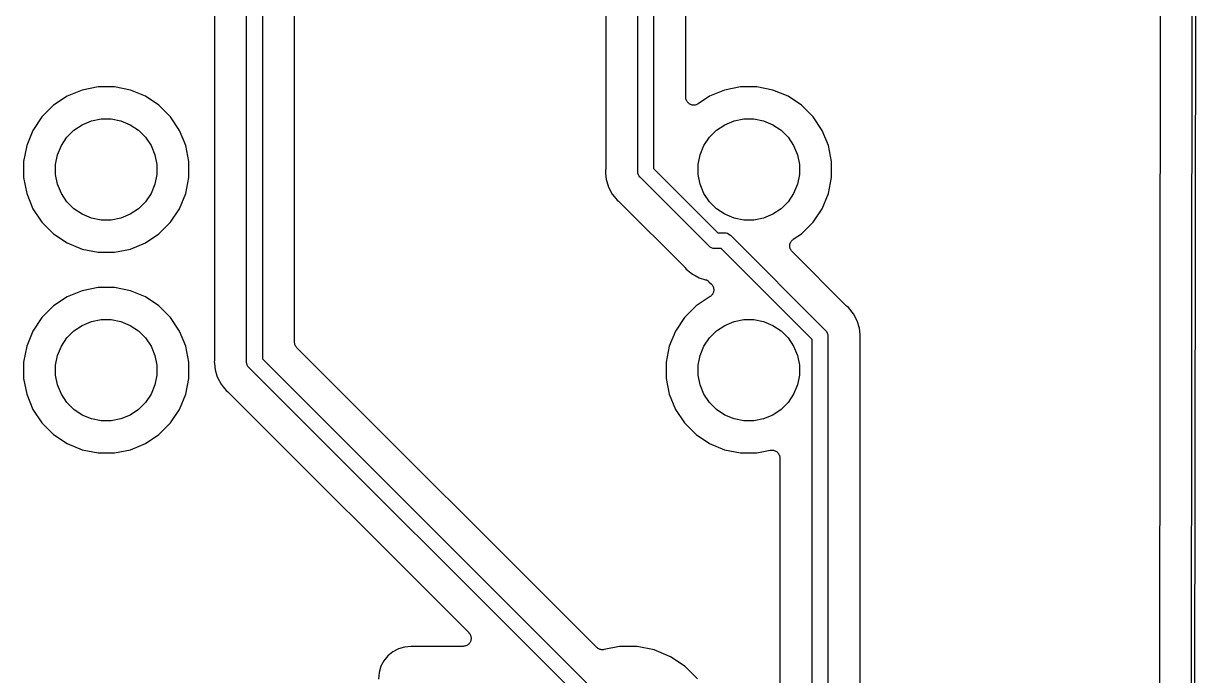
# Model space of a CAD drawing. Extents: x 20 to 116, y -135 to -20.
# Drawn here: x 97.45 to 116.03, y -80.59 to -70.27 of the extents above; entities that cross this region are included whole.
import ezdxf

# ---------------------------------------------------------------- set-up
doc = ezdxf.new("R2010")
doc.units = 0
doc.layers.add('BLACK', color=7, linetype='CONTINUOUS')

msp = doc.modelspace()

# ---------------------------------------------------------------- linework, layer by layer
at = {"layer": 'BLACK', "linetype": 'Continuous'}
for p, q in [((115.86, -134.975), (115.975, -20.025)), ((116.025, -20.0012), (115.91, -134.999)), ((115.466, -20.6601), (115.353, -134.34)), ((101.225, -61.8497), (101.225, -75.5782)), ((100.975, -75.6239), (100.975, -61.8954)), ((107.41, -65.5661), (107.41, -72.5682)), ((107.16, -72.6139), (107.16, -65.6118)), ((106.652, -65.8748), (106.652, -72.5827)), ((107.918, -71.4405), (107.918, -65.7832)), ((101.733, -75.3152), (101.733, -69.3347)), ((100.467, -69.5252), (100.467, -75.5927)), ((98.3735, -71.3273), (98.1354, -71.4259)), ((98.6262, -71.277), (98.3735, -71.3273)), ((98.8838, -71.277), (98.6262, -71.277)), ((99.1365, -71.3273), (98.8838, -71.277)), ((99.3746, -71.4259), (99.1365, -71.3273)), ((108.533, -71.3273), (108.295, -71.4259)), ((108.786, -71.277), (108.533, -71.3273)), ((109.044, -71.277), (108.786, -71.277)), ((109.297, -71.3273), (109.044, -71.277)), ((109.535, -71.4259), (109.297, -71.3273)), ((98.1354, -71.4259), (97.9212, -71.569)), ((99.5888, -71.569), (99.3746, -71.4259)), ((107.919, -71.4524), (107.918, -71.4405)), ((107.92, -71.4646), (107.919, -71.4524)), ((107.92, -71.4648), (107.92, -71.4646)), ((107.92, -71.4651), (107.92, -71.4648)), ((107.924, -71.4766), (107.92, -71.4651)), ((107.927, -71.4883), (107.924, -71.4766)), ((107.928, -71.4886), (107.927, -71.4883)), ((107.928, -71.4889), (107.928, -71.4886)), ((107.933, -71.4995), (107.928, -71.4889)), ((107.939, -71.5103), (107.933, -71.4995)), ((107.939, -71.5105), (107.939, -71.5103)), ((107.939, -71.5107), (107.939, -71.5105)), ((107.947, -71.5201), (107.939, -71.5107)), ((107.954, -71.5295), (107.947, -71.5201)), ((108.295, -71.4259), (108.116, -71.5461)), ((109.749, -71.569), (109.535, -71.4259)), ((97.9212, -71.569), (97.739, -71.7512)), ((99.771, -71.7512), (99.5888, -71.569)), ((107.955, -71.5297), (107.954, -71.5295)), ((107.955, -71.5299), (107.955, -71.5297)), ((107.964, -71.5378), (107.955, -71.5299)), ((107.974, -71.5454), (107.964, -71.5378)), ((107.974, -71.5456), (107.974, -71.5454)), ((107.974, -71.5457), (107.974, -71.5456)), ((107.985, -71.5515), (107.974, -71.5457)), ((107.995, -71.5573), (107.985, -71.5515)), ((107.996, -71.5574), (107.995, -71.5573)), ((107.996, -71.5575), (107.996, -71.5574)), ((108.007, -71.5611), (107.996, -71.5575)), ((108.019, -71.5647), (108.007, -71.5611)), ((108.019, -71.5648), (108.019, -71.5647)), ((108.019, -71.5649), (108.019, -71.5648)), ((108.032, -71.5661), (108.019, -71.5649)), ((108.044, -71.5674), (108.032, -71.5661)), ((108.056, -71.5664), (108.044, -71.5675)), ((108.044, -71.5675), (108.044, -71.5674)), ((108.044, -71.5674), (108.044, -71.5674)), ((108.068, -71.5653), (108.056, -71.5664)), ((108.069, -71.5652), (108.068, -71.5653)), ((108.08, -71.5618), (108.069, -71.5652)), ((108.069, -71.5652), (108.069, -71.5652)), ((108.092, -71.5584), (108.08, -71.5618)), ((108.093, -71.5582), (108.092, -71.5583)), ((108.092, -71.5583), (108.092, -71.5584)), ((108.103, -71.5526), (108.093, -71.5582)), ((108.114, -71.547), (108.103, -71.5526)), ((108.115, -71.5467), (108.114, -71.547)), ((108.116, -71.5461), (108.115, -71.5467)), ((108.115, -71.5467), (108.115, -71.5467)), ((108.115, -71.5467), (108.115, -71.5467)), ((109.931, -71.7512), (109.749, -71.569)), ((97.739, -71.7512), (97.5959, -71.9654)), ((98.245, -71.9636), (98.3761, -71.876)), ((98.3761, -71.876), (98.5216, -71.8157)), ((98.5216, -71.8157), (98.6762, -71.785)), ((98.6762, -71.785), (98.8338, -71.785)), ((98.8338, -71.785), (98.9884, -71.8157)), ((98.9884, -71.8157), (99.1339, -71.876)), ((99.1339, -71.876), (99.265, -71.9636)), ((99.9141, -71.9654), (99.771, -71.7512)), ((108.405, -71.9636), (108.536, -71.876)), ((108.536, -71.876), (108.682, -71.8157)), ((108.682, -71.8157), (108.836, -71.785)), ((108.836, -71.785), (108.994, -71.785)), ((108.994, -71.785), (109.148, -71.8157)), ((109.148, -71.8157), (109.294, -71.876)), ((109.294, -71.876), (109.425, -71.9636)), ((110.074, -71.9654), (109.931, -71.7512)), ((97.5959, -71.9654), (97.4973, -72.2035)), ((98.046, -72.2061), (98.1336, -72.075)), ((98.1336, -72.075), (98.245, -71.9636)), ((99.265, -71.9636), (99.3764, -72.075)), ((99.3764, -72.075), (99.464, -72.2061)), ((100.013, -72.2035), (99.9141, -71.9654)), ((108.206, -72.2061), (108.294, -72.075)), ((108.294, -72.075), (108.405, -71.9636)), ((109.425, -71.9636), (109.536, -72.075)), ((109.536, -72.075), (109.624, -72.2061)), ((110.173, -72.2035), (110.074, -71.9654)), ((97.4973, -72.2035), (97.447, -72.4562)), ((97.9857, -72.3516), (98.046, -72.2061)), ((99.464, -72.2061), (99.5243, -72.3516)), ((100.063, -72.4562), (100.013, -72.2035)), ((108.146, -72.3516), (108.206, -72.2061)), ((109.624, -72.2061), (109.684, -72.3516)), ((110.223, -72.4562), (110.173, -72.2035)), ((97.955, -72.5062), (97.9857, -72.3516)), ((99.5243, -72.3516), (99.555, -72.5062)), ((108.115, -72.5062), (108.146, -72.3516)), ((109.684, -72.3516), (109.715, -72.5062)), ((97.447, -72.4562), (97.447, -72.7138)), ((97.955, -72.6638), (97.955, -72.5062)), ((99.555, -72.5062), (99.555, -72.6638)), ((100.063, -72.7138), (100.063, -72.4562)), ((106.651, -72.5951), (106.649, -72.62)), ((106.649, -72.62), (106.651, -72.6449)), ((106.652, -72.5844), (106.651, -72.5898)), ((106.651, -72.5898), (106.651, -72.5951)), ((106.652, -72.5827), (106.652, -72.5844)), ((107.159, -72.62), (107.16, -72.6139)), ((107.16, -72.6261), (107.159, -72.62)), ((107.161, -72.635), (107.16, -72.6261)), ((107.162, -72.6445), (107.161, -72.635)), ((107.41, -72.5682), (108.427, -73.585)), ((108.115, -72.6638), (108.115, -72.5062)), ((109.715, -72.5062), (109.715, -72.6638)), ((110.223, -72.7138), (110.223, -72.4562)), ((97.447, -72.7138), (97.4973, -72.9665)), ((97.9857, -72.8184), (97.955, -72.6638)), ((98.046, -72.9639), (97.9857, -72.8184)), ((99.5243, -72.8184), (99.464, -72.9639)), ((99.555, -72.6638), (99.5243, -72.8184)), ((100.013, -72.9665), (100.063, -72.7138)), ((106.651, -72.6449), (106.661, -72.7441)), ((106.661, -72.7441), (106.671, -72.7756)), ((106.671, -72.7756), (106.671, -72.7756)), ((106.671, -72.7756), (106.697, -72.8634)), ((107.169, -72.6681), (107.162, -72.6445)), ((107.181, -72.6898), (107.169, -72.6681)), ((107.192, -72.7041), (107.181, -72.6898)), ((107.196, -72.7088), (107.192, -72.7041)), ((107.201, -72.7127), (107.196, -72.7088)), ((108.282, -73.7941), (107.201, -72.7127)), ((108.146, -72.8184), (108.115, -72.6638)), ((108.206, -72.9639), (108.146, -72.8184)), ((109.684, -72.8184), (109.624, -72.9639)), ((109.715, -72.6638), (109.684, -72.8184)), ((110.173, -72.9665), (110.223, -72.7138)), ((97.4973, -72.9665), (97.5959, -73.2046)), ((98.1336, -73.095), (98.046, -72.9639)), ((99.464, -72.9639), (99.3764, -73.095)), ((99.9141, -73.2046), (100.013, -72.9665)), ((106.697, -72.8634), (106.756, -72.9734)), ((106.756, -72.9734), (106.788, -73.0124)), ((108.294, -73.095), (108.206, -72.9639)), ((109.624, -72.9639), (109.536, -73.095)), ((110.074, -73.2046), (110.173, -72.9665)), ((98.245, -73.2064), (98.1336, -73.095)), ((99.3764, -73.095), (99.265, -73.2064)), ((106.788, -73.0124), (106.788, -73.0125)), ((106.788, -73.0125), (106.835, -73.0698)), ((106.835, -73.0698), (106.855, -73.0856)), ((106.855, -73.0856), (106.856, -73.0868)), ((106.856, -73.0868), (106.86, -73.0906)), ((106.86, -73.0906), (106.864, -73.094)), ((106.864, -73.094), (107.901, -74.1312)), ((108.405, -73.2064), (108.294, -73.095)), ((109.536, -73.095), (109.425, -73.2064)), ((97.5959, -73.2046), (97.739, -73.4188)), ((98.3761, -73.294), (98.245, -73.2064)), ((98.5216, -73.3543), (98.3761, -73.294)), ((98.6762, -73.385), (98.5216, -73.3543)), ((98.9884, -73.3543), (98.8338, -73.385)), ((99.1339, -73.294), (98.9884, -73.3543)), ((99.265, -73.2064), (99.1339, -73.294)), ((99.771, -73.4188), (99.9141, -73.2046)), ((108.536, -73.294), (108.405, -73.2064)), ((108.682, -73.3543), (108.536, -73.294)), ((108.836, -73.385), (108.682, -73.3543)), ((109.148, -73.3543), (108.994, -73.385)), ((109.294, -73.294), (109.148, -73.3543)), ((109.425, -73.2064), (109.294, -73.294)), ((109.931, -73.4188), (110.074, -73.2046)), ((97.739, -73.4188), (97.9212, -73.601)), ((98.8338, -73.385), (98.6762, -73.385)), ((99.5888, -73.601), (99.771, -73.4188)), ((108.994, -73.385), (108.836, -73.385)), ((109.749, -73.601), (109.931, -73.4188)), ((97.9212, -73.601), (98.1354, -73.7441)), ((98.1354, -73.7441), (98.3735, -73.8427)), ((99.1365, -73.8427), (99.3746, -73.7441)), ((99.3746, -73.7441), (99.5888, -73.601)), ((108.427, -73.585), (108.524, -73.585)), ((108.524, -73.585), (108.53, -73.5844)), ((108.53, -73.5844), (108.536, -73.585)), ((108.536, -73.585), (108.536, -73.585)), ((108.536, -73.585), (108.555, -73.5868)), ((108.555, -73.5868), (108.578, -73.594)), ((108.578, -73.594), (108.6, -73.6056)), ((108.6, -73.6056), (108.619, -73.6212)), ((108.619, -73.6212), (108.623, -73.626)), ((108.623, -73.626), (110.124, -75.1273)), ((109.568, -73.7565), (109.571, -73.745)), ((109.571, -73.745), (109.572, -73.7446)), ((109.572, -73.7443), (109.578, -73.7337)), ((109.572, -73.7446), (109.572, -73.7443)), ((109.578, -73.7337), (109.583, -73.7232)), ((109.583, -73.7229), (109.584, -73.7225)), ((109.583, -73.7232), (109.583, -73.7229)), ((109.584, -73.7225), (109.591, -73.7132)), ((109.591, -73.7132), (109.599, -73.704)), ((109.599, -73.7038), (109.6, -73.7035)), ((109.599, -73.704), (109.599, -73.7038)), ((109.6, -73.7035), (109.609, -73.6959)), ((109.609, -73.6959), (109.618, -73.6883)), ((109.618, -73.6883), (109.749, -73.601)), ((98.3735, -73.8427), (98.6262, -73.893)), ((98.6262, -73.893), (98.8838, -73.893)), ((98.8838, -73.893), (99.1365, -73.8427)), ((108.286, -73.7988), (108.282, -73.7941)), ((108.291, -73.8027), (108.286, -73.7988)), ((108.305, -73.8144), (108.291, -73.8027)), ((108.312, -73.8182), (108.305, -73.8144)), ((108.327, -73.826), (108.312, -73.8182)), ((108.35, -73.8332), (108.327, -73.826)), ((108.369, -73.835), (108.35, -73.8332)), ((108.375, -73.8356), (108.369, -73.835)), ((108.369, -73.835), (108.369, -73.835)), ((108.381, -73.835), (108.375, -73.8356)), ((108.478, -73.835), (108.381, -73.835)), ((109.915, -75.2718), (108.478, -73.835)), ((109.562, -73.7926), (109.563, -73.7807)), ((109.562, -73.7929), (109.562, -73.7926)), ((109.562, -73.7933), (109.562, -73.7929)), ((109.563, -73.8053), (109.562, -73.7933)), ((109.563, -73.7807), (109.564, -73.7687)), ((109.564, -73.8173), (109.563, -73.8053)), ((109.564, -73.7679), (109.568, -73.7565)), ((109.564, -73.7683), (109.564, -73.7679)), ((109.564, -73.7687), (109.564, -73.7683)), ((109.564, -73.8176), (109.564, -73.8173)), ((109.564, -73.818), (109.564, -73.8176)), ((109.567, -73.8295), (109.564, -73.818)), ((109.571, -73.8411), (109.567, -73.8295)), ((109.571, -73.8414), (109.571, -73.8411)), ((109.571, -73.8418), (109.571, -73.8414)), ((109.577, -73.8524), (109.571, -73.8418)), ((109.582, -73.8631), (109.577, -73.8524)), ((109.582, -73.8634), (109.582, -73.8631)), ((109.583, -73.8637), (109.582, -73.8634)), ((109.59, -73.873), (109.583, -73.8637)), ((109.598, -73.8824), (109.59, -73.873)), ((109.598, -73.883), (109.598, -73.8824)), ((109.599, -73.8837), (109.598, -73.883)), ((109.598, -73.883), (109.598, -73.883)), ((109.598, -73.883), (109.598, -73.883)), ((110.461, -74.746), (109.599, -73.8837)), ((107.901, -74.1312), (107.902, -74.1325)), ((107.902, -74.1325), (107.906, -74.1367)), ((107.906, -74.1367), (107.909, -74.1404)), ((107.909, -74.1404), (107.925, -74.1598)), ((107.925, -74.1598), (107.945, -74.1756)), ((107.945, -74.1756), (108.022, -74.2389)), ((108.022, -74.2389), (108.066, -74.2625)), ((108.066, -74.2625), (108.066, -74.2625)), ((108.066, -74.2625), (108.132, -74.2976)), ((108.132, -74.2976), (108.232, -74.328)), ((98.6262, -74.452), (98.3735, -74.5023)), ((98.8838, -74.452), (98.6262, -74.452)), ((99.1365, -74.5023), (98.8838, -74.452)), ((108.232, -74.328), (108.233, -74.3285)), ((108.233, -74.3285), (108.238, -74.3307)), ((108.238, -74.3307), (108.244, -74.3323)), ((108.244, -74.3323), (108.25, -74.3355)), ((108.25, -74.3355), (108.256, -74.3383)), ((108.256, -74.3383), (108.261, -74.3414)), ((108.261, -74.3414), (108.265, -74.344)), ((108.265, -74.344), (108.271, -74.3484)), ((108.271, -74.3484), (108.276, -74.3523)), ((108.276, -74.3523), (108.28, -74.3562)), ((108.28, -74.3562), (108.285, -74.3597)), ((108.285, -74.3597), (108.324, -74.3992)), ((108.324, -74.3992), (108.325, -74.3999)), ((108.325, -74.3999), (108.325, -74.3999)), ((108.325, -74.3999), (108.325, -74.3999)), ((108.325, -74.3999), (108.325, -74.4005)), ((108.325, -74.4005), (108.333, -74.41)), ((108.333, -74.41), (108.34, -74.4192)), ((108.34, -74.4192), (108.34, -74.4196)), ((108.34, -74.4196), (108.341, -74.4199)), ((108.341, -74.4199), (108.346, -74.4305)), ((108.346, -74.4305), (108.352, -74.4411)), ((108.352, -74.4411), (108.352, -74.4415)), ((108.352, -74.4415), (108.352, -74.4419)), ((108.352, -74.4419), (108.355, -74.4534)), ((108.355, -74.4534), (108.359, -74.4649)), ((108.359, -74.4649), (108.359, -74.4653)), ((108.359, -74.4653), (108.359, -74.4657)), ((108.359, -74.4657), (108.36, -74.4776)), ((108.36, -74.4776), (108.361, -74.4896)), ((108.361, -74.4904), (108.36, -74.5024)), ((108.361, -74.4896), (108.361, -74.49)), ((108.361, -74.49), (108.361, -74.4904)), ((98.1354, -74.6009), (97.9212, -74.744)), ((98.3735, -74.5023), (98.1354, -74.6009)), ((99.3746, -74.6009), (99.1365, -74.5023)), ((99.5888, -74.744), (99.3746, -74.6009)), ((108.305, -74.5946), (108.081, -74.744)), ((108.314, -74.587), (108.305, -74.5946)), ((108.323, -74.5794), (108.314, -74.587)), ((108.324, -74.5792), (108.323, -74.5794)), ((108.332, -74.5695), (108.324, -74.5789)), ((108.324, -74.5789), (108.324, -74.5792)), ((108.339, -74.5604), (108.332, -74.5695)), ((108.34, -74.5598), (108.339, -74.5601)), ((108.339, -74.5601), (108.339, -74.5604)), ((108.345, -74.5491), (108.34, -74.5598)), ((108.351, -74.5386), (108.345, -74.5491)), ((108.355, -74.5264), (108.351, -74.5379)), ((108.351, -74.5379), (108.351, -74.5383)), ((108.351, -74.5383), (108.351, -74.5386)), ((108.359, -74.515), (108.355, -74.5264)), ((108.36, -74.5024), (108.359, -74.5142)), ((108.359, -74.5142), (108.359, -74.5146)), ((108.359, -74.5146), (108.359, -74.515)), ((97.9212, -74.744), (97.739, -74.9262)), ((99.771, -74.9262), (99.5888, -74.744)), ((108.081, -74.744), (107.899, -74.9262)), ((110.465, -74.7494), (110.461, -74.746)), ((110.469, -74.7532), (110.465, -74.7494)), ((110.47, -74.7544), (110.469, -74.7532)), ((110.49, -74.7702), (110.47, -74.7544)), ((110.569, -74.8666), (110.49, -74.7702)), ((110.628, -74.9766), (110.569, -74.8666)), ((97.739, -74.9262), (97.5959, -75.1404)), ((98.245, -75.1386), (98.3761, -75.051)), ((98.3761, -75.051), (98.5216, -74.9907)), ((98.5216, -74.9907), (98.6762, -74.96)), ((98.6762, -74.96), (98.8338, -74.96)), ((98.8338, -74.96), (98.9884, -74.9907)), ((98.9884, -74.9907), (99.1339, -75.051)), ((99.1339, -75.051), (99.265, -75.1386)), ((99.9141, -75.1404), (99.771, -74.9262)), ((107.899, -74.9262), (107.756, -75.1404)), ((108.405, -75.1386), (108.536, -75.051)), ((108.536, -75.051), (108.682, -74.9907)), ((108.682, -74.9907), (108.836, -74.96)), ((108.836, -74.96), (108.994, -74.96)), ((108.994, -74.96), (109.148, -74.9907)), ((109.148, -74.9907), (109.294, -75.051)), ((109.294, -75.051), (109.425, -75.1386)), ((110.664, -75.0959), (110.628, -74.9766)), ((97.5959, -75.1404), (97.4973, -75.3785)), ((98.1336, -75.25), (98.245, -75.1386)), ((99.265, -75.1386), (99.3764, -75.25)), ((100.013, -75.3785), (99.9141, -75.1404)), ((107.756, -75.1404), (107.657, -75.3785)), ((108.294, -75.25), (108.405, -75.1386)), ((109.425, -75.1386), (109.536, -75.25)), ((110.124, -75.1273), (110.129, -75.1312)), ((110.129, -75.1312), (110.144, -75.1502)), ((110.144, -75.1502), (110.156, -75.1719)), ((110.156, -75.1719), (110.163, -75.1955)), ((110.163, -75.1955), (110.165, -75.2139)), ((110.165, -75.2139), (110.165, -75.2139)), ((110.165, -75.2139), (110.166, -75.22)), ((110.166, -75.22), (110.165, -75.2261)), ((110.165, -75.2261), (110.165, -99.7403)), ((110.674, -75.1949), (110.664, -75.0959)), ((110.674, -75.1951), (110.674, -75.1949)), ((110.676, -75.22), (110.674, -75.1951)), ((110.674, -75.2449), (110.676, -75.22)), ((97.4973, -75.3785), (97.447, -75.6312)), ((97.9857, -75.5266), (98.046, -75.3811)), ((98.046, -75.3811), (98.1336, -75.25)), ((99.3764, -75.25), (99.464, -75.3811)), ((99.464, -75.3811), (99.5243, -75.5266)), ((100.063, -75.6312), (100.013, -75.3785)), ((101.734, -75.3269), (101.733, -75.3152)), ((101.735, -75.3386), (101.734, -75.3269)), ((101.735, -75.3392), (101.735, -75.3386)), ((101.735, -75.3399), (101.735, -75.3392)), ((101.739, -75.3511), (101.735, -75.3399)), ((101.742, -75.3624), (101.739, -75.3511)), ((101.742, -75.363), (101.742, -75.3624)), ((101.743, -75.3636), (101.742, -75.363)), ((101.748, -75.3739), (101.743, -75.3636)), ((101.753, -75.3844), (101.748, -75.3739)), ((101.754, -75.3849), (101.753, -75.3844)), ((101.754, -75.3855), (101.754, -75.3849)), ((101.762, -75.3946), (101.754, -75.3855)), ((101.769, -75.4037), (101.762, -75.3946)), ((101.77, -75.4047), (101.769, -75.4037)), ((101.77, -75.405), (101.77, -75.4047)), ((101.77, -75.4047), (101.77, -75.4047)), ((101.77, -75.4047), (101.77, -75.4047)), ((106.511, -80.1461), (101.77, -75.405)), ((107.657, -75.3785), (107.607, -75.6312)), ((108.146, -75.5266), (108.206, -75.3811)), ((108.206, -75.3811), (108.294, -75.25)), ((109.536, -75.25), (109.624, -75.3811)), ((109.624, -75.3811), (109.684, -75.5266)), ((109.915, -99.6946), (109.915, -75.2718)), ((110.673, -75.2556), (110.674, -75.2502)), ((110.673, -75.2573), (110.673, -75.2556)), ((110.673, -99.55), (110.673, -75.2573)), ((110.674, -75.2502), (110.674, -75.2449)), ((97.955, -75.6812), (97.9857, -75.5266)), ((99.5243, -75.5266), (99.555, -75.6812)), ((100.466, -75.6051), (100.464, -75.63)), ((100.467, -75.5945), (100.466, -75.5998)), ((100.466, -75.5998), (100.466, -75.6051)), ((100.467, -75.5927), (100.467, -75.5945)), ((101.225, -75.5782), (106.467, -80.8203)), ((108.115, -75.6812), (108.146, -75.5266)), ((109.684, -75.5266), (109.715, -75.6812)), ((97.447, -75.6312), (97.447, -75.8888)), ((97.955, -75.8388), (97.955, -75.6812)), ((99.555, -75.6812), (99.555, -75.8388)), ((100.063, -75.8888), (100.063, -75.6312)), ((100.464, -75.63), (100.466, -75.6549)), ((100.466, -75.6549), (100.466, -75.655)), ((100.466, -75.655), (100.476, -75.7541)), ((100.476, -75.7541), (100.505, -75.8501)), ((100.974, -75.63), (100.975, -75.6239)), ((100.975, -75.6361), (100.974, -75.63)), ((100.977, -75.6545), (100.975, -75.6361)), ((100.975, -75.6361), (100.975, -75.6361)), ((100.984, -75.6781), (100.977, -75.6545)), ((100.996, -75.6998), (100.984, -75.6781)), ((101.011, -75.7188), (100.996, -75.6998)), ((101.016, -75.7227), (101.011, -75.7188)), ((106.29, -80.9971), (101.016, -75.7227)), ((107.607, -75.6312), (107.607, -75.8888)), ((108.115, -75.8388), (108.115, -75.6812)), ((109.715, -75.6812), (109.715, -75.8388)), ((97.447, -75.8888), (97.4973, -76.1415)), ((97.9857, -75.9934), (97.955, -75.8388)), ((99.555, -75.8388), (99.5243, -75.9934)), ((100.013, -76.1415), (100.063, -75.8888)), ((100.505, -75.8501), (100.505, -75.8503)), ((100.505, -75.8503), (100.512, -75.8734)), ((100.512, -75.8734), (100.571, -75.9834)), ((100.571, -75.9834), (100.603, -76.0223)), ((107.607, -75.8888), (107.657, -76.1415)), ((108.146, -75.9934), (108.115, -75.8388)), ((109.715, -75.8388), (109.684, -75.9934)), ((97.4973, -76.1415), (97.5959, -76.3796)), ((98.046, -76.1389), (97.9857, -75.9934)), ((98.1336, -76.27), (98.046, -76.1389)), ((99.464, -76.1389), (99.3764, -76.27)), ((99.5243, -75.9934), (99.464, -76.1389)), ((99.9141, -76.3796), (100.013, -76.1415)), ((100.603, -76.0223), (100.603, -76.0223)), ((100.603, -76.0223), (100.65, -76.0798)), ((100.65, -76.0798), (100.67, -76.0956)), ((100.67, -76.0956), (100.671, -76.0968)), ((100.671, -76.0968), (100.675, -76.1006)), ((100.675, -76.1006), (100.679, -76.104)), ((100.679, -76.104), (104.487, -79.9121)), ((107.657, -76.1415), (107.756, -76.3796)), ((108.206, -76.1389), (108.146, -75.9934)), ((108.294, -76.27), (108.206, -76.1389)), ((109.624, -76.1389), (109.536, -76.27)), ((109.684, -75.9934), (109.624, -76.1389)), ((98.245, -76.3814), (98.1336, -76.27)), ((99.3764, -76.27), (99.265, -76.3814)), ((108.405, -76.3814), (108.294, -76.27)), ((109.536, -76.27), (109.425, -76.3814)), ((97.5959, -76.3796), (97.739, -76.5938)), ((98.3761, -76.469), (98.245, -76.3814)), ((98.5216, -76.5293), (98.3761, -76.469)), ((98.6762, -76.56), (98.5216, -76.5293)), ((98.9884, -76.5293), (98.8338, -76.56)), ((99.1339, -76.469), (98.9884, -76.5293)), ((99.265, -76.3814), (99.1339, -76.469)), ((99.771, -76.5938), (99.9141, -76.3796)), ((107.756, -76.3796), (107.899, -76.5938)), ((108.536, -76.469), (108.405, -76.3814)), ((108.682, -76.5293), (108.536, -76.469)), ((108.836, -76.56), (108.682, -76.5293)), ((109.148, -76.5293), (108.994, -76.56)), ((109.294, -76.469), (109.148, -76.5293)), ((109.425, -76.3814), (109.294, -76.469)), ((97.739, -76.5938), (97.9212, -76.776)), ((98.8338, -76.56), (98.6762, -76.56)), ((99.5888, -76.776), (99.771, -76.5938)), ((107.899, -76.5938), (108.081, -76.776)), ((108.994, -76.56), (108.836, -76.56)), ((97.9212, -76.776), (98.1354, -76.9191)), ((99.3746, -76.9191), (99.5888, -76.776)), ((108.081, -76.776), (108.295, -76.9191)), ((98.1354, -76.9191), (98.3735, -77.0177)), ((98.3735, -77.0177), (98.6262, -77.068)), ((98.6262, -77.068), (98.8838, -77.068)), ((98.8838, -77.068), (99.1365, -77.0177)), ((99.1365, -77.0177), (99.3746, -76.9191)), ((108.295, -76.9191), (108.533, -77.0177)), ((108.533, -77.0177), (108.786, -77.068)), ((108.786, -77.068), (109.044, -77.068)), ((109.044, -77.068), (109.255, -77.0259)), ((109.255, -77.0259), (109.256, -77.0258)), ((109.256, -77.0258), (109.257, -77.0256)), ((109.256, -77.0258), (109.256, -77.0258)), ((109.256, -77.0258), (109.256, -77.0258)), ((109.257, -77.0256), (109.269, -77.0246)), ((109.269, -77.0246), (109.281, -77.0235)), ((109.281, -77.0235), (109.281, -77.0236)), ((109.281, -77.0236), (109.282, -77.0235)), ((109.282, -77.0235), (109.294, -77.0248)), ((109.294, -77.0248), (109.306, -77.0261)), ((109.306, -77.0261), (109.306, -77.0262)), ((109.306, -77.0262), (109.306, -77.0263)), ((109.306, -77.0263), (109.318, -77.0299)), ((109.318, -77.0299), (109.329, -77.0334)), ((109.329, -77.0334), (109.33, -77.0336)), ((109.33, -77.0336), (109.33, -77.0337)), ((109.33, -77.0337), (109.34, -77.0395)), ((109.34, -77.0395), (109.351, -77.0452)), ((109.351, -77.0452), (109.351, -77.0455)), ((109.351, -77.0455), (109.352, -77.0457)), ((109.352, -77.0457), (109.361, -77.0534)), ((109.361, -77.0534), (109.37, -77.061)), ((109.37, -77.061), (109.37, -77.0613)), ((109.37, -77.0613), (109.371, -77.0616)), ((109.371, -77.0616), (109.378, -77.0709)), ((109.378, -77.0709), (109.386, -77.0802)), ((109.386, -77.0802), (109.386, -77.0806)), ((109.386, -77.0806), (109.386, -77.0809)), ((109.386, -77.0809), (109.392, -77.0915)), ((109.392, -77.0915), (109.397, -77.1021)), ((109.397, -77.1021), (109.398, -77.1025)), ((109.398, -77.1025), (109.398, -77.1028)), ((109.398, -77.1028), (109.401, -77.1144)), ((109.401, -77.1144), (109.405, -77.1258)), ((109.405, -77.1258), (109.405, -77.1262)), ((109.405, -77.1262), (109.405, -77.1266)), ((109.405, -77.1266), (109.406, -77.1386)), ((109.406, -77.1386), (109.407, -77.1505)), ((109.407, -77.1505), (109.407, -99.4316)), ((104.487, -79.9121), (104.488, -79.9131)), ((104.488, -79.9131), (104.488, -79.9131)), ((104.488, -79.9131), (104.488, -79.9131)), ((104.488, -79.9131), (104.488, -79.9134)), ((104.488, -79.9134), (104.496, -79.923)), ((104.496, -79.923), (104.503, -79.9324)), ((104.508, -80.0617), (104.502, -80.0729)), ((104.503, -79.9324), (104.503, -79.9326)), ((104.503, -79.9326), (104.504, -79.9328)), ((104.504, -79.9328), (104.509, -79.9436)), ((104.514, -80.0515), (104.508, -80.0617)), ((104.509, -79.9436), (104.515, -79.9544)), ((104.518, -80.0392), (104.514, -80.0511)), ((104.514, -80.0511), (104.514, -80.0513)), ((104.514, -80.0513), (104.514, -80.0515)), ((104.515, -79.9544), (104.515, -79.9546)), ((104.515, -79.9546), (104.515, -79.9548)), ((104.515, -79.9548), (104.518, -79.9664)), ((104.518, -79.9664), (104.522, -79.9781)), ((104.521, -80.0279), (104.518, -80.0392)), ((104.522, -80.0275), (104.521, -80.0277)), ((104.521, -80.0277), (104.521, -80.0279)), ((104.522, -79.9781), (104.522, -79.9784)), ((104.522, -79.9784), (104.522, -79.9786)), ((104.522, -79.9786), (104.523, -79.9905)), ((104.523, -80.0151), (104.522, -80.0275)), ((104.523, -79.9905), (104.524, -80.0028)), ((104.524, -80.0033), (104.523, -80.0151)), ((104.524, -80.0028), (104.524, -80.003)), ((104.524, -80.003), (104.524, -80.0033)), ((103.286, -80.2156), (103.209, -80.2791)), ((103.375, -80.1684), (103.286, -80.2156)), ((103.47, -80.1394), (103.375, -80.1684)), ((103.576, -80.1289), (103.47, -80.1394)), ((104.397, -80.1289), (103.576, -80.1289)), ((104.409, -80.1277), (104.397, -80.1289)), ((104.421, -80.1266), (104.409, -80.1277)), ((104.422, -80.1265), (104.421, -80.1266)), ((104.434, -80.123), (104.422, -80.1265)), ((104.422, -80.1265), (104.422, -80.1265)), ((104.445, -80.1195), (104.434, -80.123)), ((104.446, -80.1193), (104.445, -80.1194)), ((104.445, -80.1194), (104.445, -80.1195)), ((104.456, -80.1136), (104.446, -80.1193)), ((104.467, -80.108), (104.456, -80.1136)), ((104.477, -80.0999), (104.467, -80.1077)), ((104.467, -80.1077), (104.467, -80.1078)), ((104.467, -80.1078), (104.467, -80.108)), ((104.486, -80.0924), (104.477, -80.0999)), ((104.487, -80.092), (104.486, -80.0922)), ((104.486, -80.0922), (104.486, -80.0924)), ((104.495, -80.0824), (104.487, -80.092)), ((104.502, -80.0733), (104.495, -80.0824)), ((104.502, -80.0729), (104.502, -80.0731)), ((104.502, -80.0731), (104.502, -80.0733)), ((106.52, -80.1536), (106.511, -80.1461)), ((106.529, -80.1611), (106.52, -80.1536)), ((106.53, -80.1614), (106.529, -80.1611)), ((106.53, -80.1618), (106.53, -80.1614)), ((106.541, -80.1674), (106.53, -80.1618)), ((106.551, -80.173), (106.541, -80.1674)), ((106.552, -80.1732), (106.551, -80.173)), ((106.552, -80.1735), (106.552, -80.1732)), ((106.564, -80.177), (106.552, -80.1735)), ((106.575, -80.1805), (106.564, -80.177)), ((106.575, -80.1806), (106.575, -80.1805)), ((106.576, -80.1808), (106.575, -80.1806)), ((106.588, -80.182), (106.576, -80.1808)), ((106.599, -80.1833), (106.588, -80.182)), ((106.6, -80.1832), (106.599, -80.1833)), ((106.601, -80.1833), (106.6, -80.1832)), ((106.612, -80.1822), (106.601, -80.1833)), ((106.624, -80.1812), (106.612, -80.1822)), ((106.625, -80.1809), (106.624, -80.1812)), ((106.626, -80.1808), (106.625, -80.1809)), ((106.625, -80.1809), (106.625, -80.1809)), ((106.625, -80.1809), (106.625, -80.1809)), ((106.871, -80.132), (106.626, -80.1808)), ((107.149, -80.132), (106.871, -80.132)), ((107.421, -80.1861), (107.149, -80.132)), ((107.677, -80.2922), (107.421, -80.1861)), ((103.146, -80.3564), (103.098, -80.4447)), ((103.209, -80.2791), (103.146, -80.3564)), ((107.908, -80.4463), (107.677, -80.2922)), ((103.069, -80.5404), (103.059, -80.6462)), ((103.098, -80.4447), (103.069, -80.5404)), ((108.104, -80.6425), (107.908, -80.4463))]:
    msp.add_line(p, q, dxfattribs=at)

doc.saveas('drawing.dxf')
